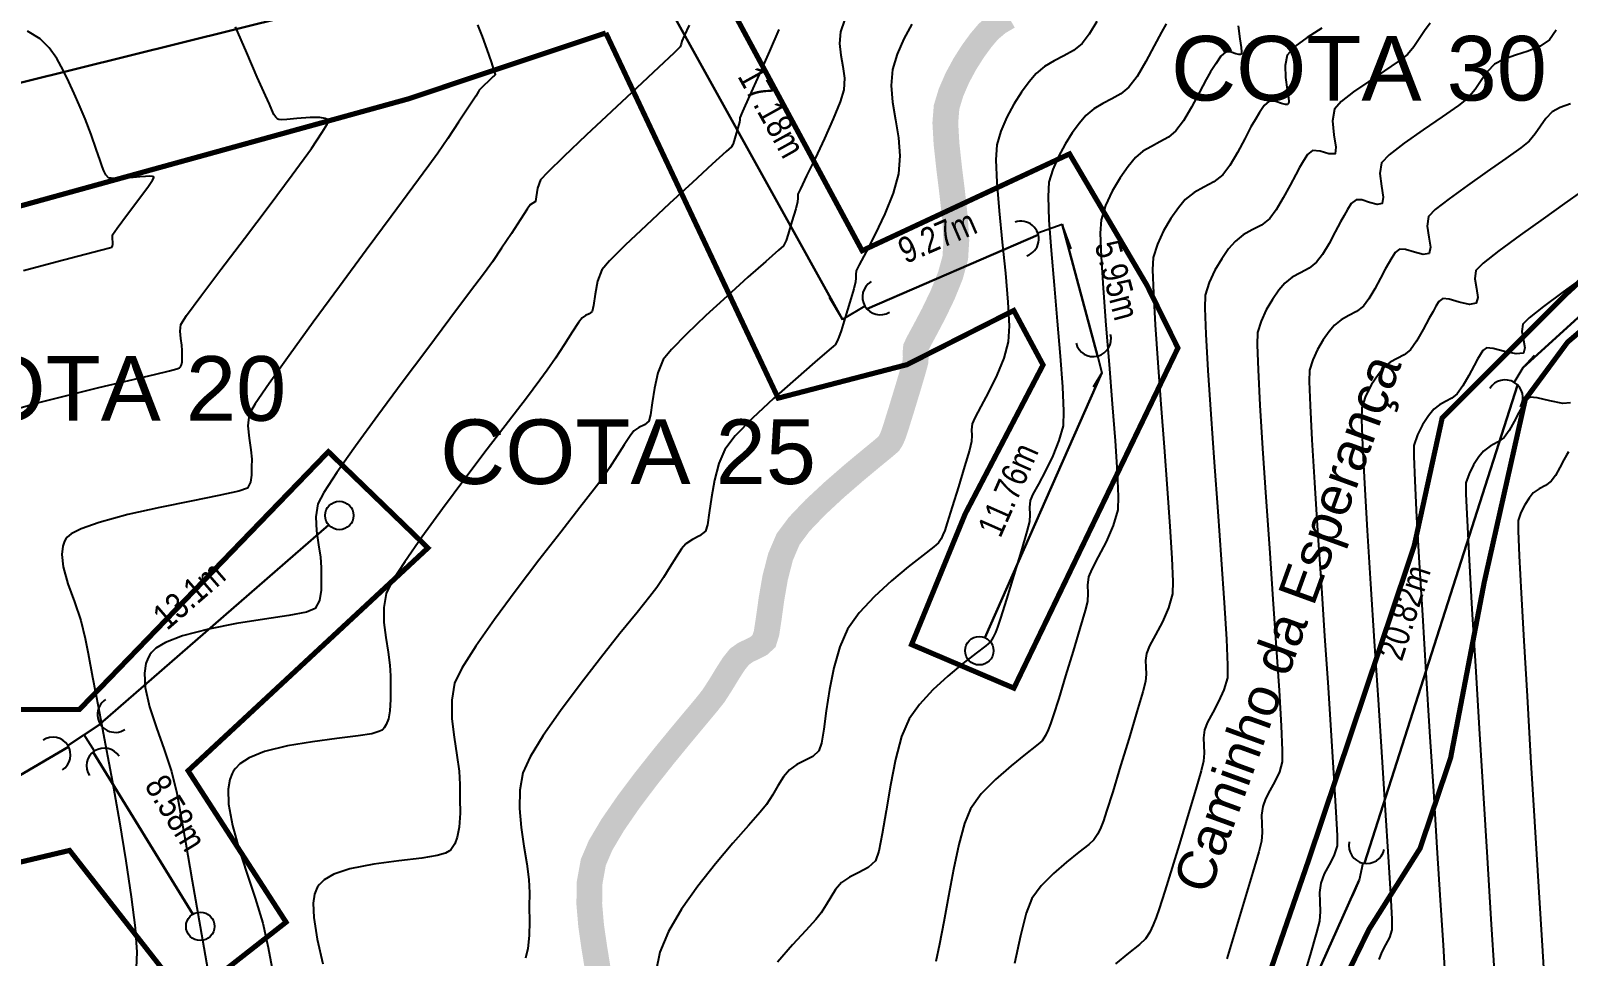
# Model space of a CAD drawing. Extents: x 360931 to 362237, y 7351473 to 7352200.
# Drawn here: x 361358.7 to 361418.2, y 7351715 to 7351750.8 of the extents above; entities that cross this region are included whole.
import ezdxf
from ezdxf.enums import TextEntityAlignment as Align

# ---------------------------------------------------------------- set-up
doc = ezdxf.new("R2010")
doc.units = 0
for name, color, linetype in [('A_Curvas Intermediarias', 37, 'Continuous'), ('A_Curvas Mestras', 32, 'Continuous'), ('LISTAGEM_TEXTO', 7, 'Continuous'), ('PONTOS-Pontos - Água_U', 1, 'Continuous'), ('PS_IND_COMPRIMENTO', 7, 'Continuous'), ('ZZ-Carimbo Texto', 7, 'Continuous')]:
    doc.layers.add(name, color=color, linetype=linetype)
doc.layers.add('TUBO_PE_80_NTS194_PN_12_5', color=5, linetype='Continuous', lineweight=30)
doc.styles.add('CARIMBO', font='arial.ttf', dxfattribs={"height": 2})
doc.styles.add('ROMANS', font='arial.ttf', dxfattribs={"height": 2})
doc.styles.get("Standard").update_dxf_attribs({"font": 'arial.ttf'})
picture_1 = doc.add_image_def('image1.tif', size_in_pixel=(23490, 20550))

# ---------------------------------------------------------------- blocks, each defined once
blk = doc.blocks.new('*U1079', base_point=(361544.508, 7351672.666))
for p, q in [((361544.382, 7351672.606), (361544.634, 7351672.77)), ((361544.59, 7351672.562), (361544.508, 7351672.688))]:
    blk.add_line(p, q)
for centre, start, end in [((361544.75, 7351672.845), 122.9683, 302.9683), ((361544.266, 7351672.532), 302.9683, 122.9683), ((361544.665, 7351672.447), 32.9683, 212.9683)]:
    blk.add_arc(centre, 0.138, start, end)
blk = doc.blocks.new('*U1119')
for p, q in [((-0.135, 0), (0, 0)), ((0, 0), (0.128, -0.025))]:
    blk.add_line(p, q)
blk.add_arc((-0.272, 0), 0.138, 270.0906, 90.0906)
blk = doc.blocks.new('*U1120')
for p, q in [((-0.135, 0), (0, 0)), ((0, 0), (0.128, -0.025))]:
    blk.add_line(p, q)
blk.add_arc((-0.272, 0), 0.138, 270.0906, 90.0906)
blk = doc.blocks.new('*U1125')
for p in [(-0.202, 0), (0, -0.202)]:
    blk.add_line(p, (0, 0))
blk.add_arc((-0.34, 0), 0.138, 269.9094, 89.9094)
blk = doc.blocks.new('*U1126')
for p in [(-0.202, 0), (0, -0.202)]:
    blk.add_line(p, (0, 0))
blk.add_arc((-0.34, 0), 0.138, 269.9094, 89.9094)
blk = doc.blocks.new('*U1127')
for p, q in [((-0.135, 0), (0, 0)), ((0, 0), (0.092, -0.092))]:
    blk.add_line(p, q)
blk.add_arc((-0.272, 0), 0.138, 270.0906, 90.0906)
blk = doc.blocks.new('*U1334', base_point=(361222.514, 7351707.186))
blk.add_circle((361222.514, 7351707.186), 0.11)
blk = doc.blocks.new('*U1335', base_point=(361222.514, 7351707.186))
blk.add_circle((361222.514, 7351707.186), 0.11)
blk = doc.blocks.new('*U1336', base_point=(361222.514, 7351707.186))
blk.add_circle((361222.514, 7351707.186), 0.11)

msp = doc.modelspace()

# ---------------------------------------------------------------- linework, layer by layer
at = {"color": 0, "const_width": 0.2}
for points in [[(361337.493, 7351694.925), (361339.575, 7351693.134), (361342.503, 7351692.476), (361348.128, 7351692.476), (361349.879, 7351692.418), (361358.444, 7351686.664), (361364.984, 7351688.946), (361373.018, 7351690.363), (361381.528, 7351689.509), (361389.678, 7351693.849), (361395.256, 7351689.739), (361400.598, 7351698.071), (361405.079, 7351709.727), (361408.182, 7351718.698), (361412.26, 7351730.83), (361413.346, 7351735.788), (361418.112, 7351740.552), (361428.998, 7351750.566), (361414.387, 7351766.678), (361404.405, 7351761.415), (361391.231, 7351754.702), (361385.515, 7351752.215)], [(361380.963, 7351750.689), (361387.635, 7351736.556), (361392.626, 7351737.853), (361396.758, 7351739.949), (361397.892, 7351737.841), (361394.878, 7351732.078), (361392.801, 7351727.02), (361396.763, 7351725.334), (361403.114, 7351738.498), (361401.917, 7351740.921), (361398.918, 7351746.008), (361390.887, 7351742.262), (361385.515, 7351752.215)], [(361380.963, 7351750.689), (361380.963, 7351750.689), (361373.297, 7351748.132), (361356.875, 7351743.601), (361340.353, 7351740.773), (361322.805, 7351737.297), (361316.334, 7351735.595), (361312.792, 7351735.39), (361302.809, 7351735.561), (361294.533, 7351735.152), (361288.021, 7351733.957), (361282.571, 7351732.391), (361281.957, 7351732.215)], [(361424.687, 7351744.242), (361418.203, 7351738.724), (361416.565, 7351736.508), (361414.973, 7351729.423), (361413.671, 7351722.625), (361412.489, 7351719.129), (361410.513, 7351715.999), (361408.513, 7351711.901), (361405.137, 7351703.389), (361401.22, 7351693.748), (361407.061, 7351689.237), (361410.918, 7351692.801), (361416.791, 7351698.962), (361422.182, 7351704.425)], [(361334.12, 7351697.281), (361337.617, 7351710.213), (361342.172, 7351714.738), (361353.578, 7351722.208), (361357.637, 7351724.508), (361360.581, 7351724.508), (361370.22, 7351734.483), (361374.074, 7351730.759), (361364.79, 7351722.136), (361368.582, 7351716.276), (361364.734, 7351713.263), (361360.2, 7351719.053), (361356.349, 7351718.141), (361351.41, 7351714.439), (361359.738, 7351706.708), (361356.435, 7351703.839), (361348.452, 7351711.185), (361343.476, 7351708.883), (361337.493, 7351694.925)]]:
    msp.add_lwpolyline(points, dxfattribs=at)
at = {"layer": 'A_Curvas Intermediarias', "flags": 128}
for points, elevation in [([(361375.988, 7351751.009), (361376.175, 7351750.553), (361376.361, 7351750.042), (361376.523, 7351749.565), (361376.62, 7351749.268), (361376.665, 7351749.125), (361376.679, 7351749.078), (361376.681, 7351749.071), (361376.678, 7351749.067), (361376.665, 7351749.053), (361376.634, 7351749.026), (361376.605, 7351749.001), (361376.459, 7351748.863), (361376.196, 7351748.614), (361376.054, 7351748.478), (361376.039, 7351748.417), (361375.929, 7351748.248), (361375.647, 7351747.817), (361375.26, 7351747.232), (361374.839, 7351746.601), (361374.452, 7351746.033), (361374.111, 7351745.562), (361373.486, 7351744.715), (361372.651, 7351743.589), (361371.681, 7351742.279), (361370.649, 7351740.881), (361369.629, 7351739.492), (361368.696, 7351738.207), (361367.923, 7351737.122), (361367.386, 7351736.333), (361367.157, 7351735.937), (361367.104, 7351735.485), (361367.148, 7351735.007), (361367.22, 7351734.559), (361367.25, 7351734.197), (361367.249, 7351733.889), (361367.247, 7351733.581), (361367.207, 7351733.301), (361367.091, 7351733.075), (361366.747, 7351732.954), (361365.973, 7351732.784), (361364.908, 7351732.572), (361363.69, 7351732.324), (361362.457, 7351732.047), (361361.347, 7351731.748), (361360.642, 7351731.497), (361360.265, 7351731.304), (361360.103, 7351731.173), (361360.052, 7351731.108), (361360.003, 7351731.018), (361359.936, 7351730.825), (361359.901, 7351730.504), (361359.955, 7351730.025), (361360.138, 7351729.367), (361360.386, 7351728.667), (361360.632, 7351727.953), (361360.809, 7351727.25), (361360.916, 7351726.677), (361361.093, 7351725.758), (361361.321, 7351724.571), (361361.583, 7351723.19), (361361.858, 7351721.693), (361362.13, 7351720.154), (361362.379, 7351718.651), (361362.588, 7351717.26), (361362.737, 7351716.056), (361362.808, 7351715.115), (361362.783, 7351714.515)], 21), ([(361384.184, 7351750.986), (361383.996, 7351750.579), (361383.902, 7351750.371), (361383.876, 7351750.255), (361383.844, 7351750.145), (361383.609, 7351749.92), (361383.007, 7351749.356), (361382.157, 7351748.563), (361381.182, 7351747.65), (361380.201, 7351746.728), (361379.335, 7351745.906), (361378.705, 7351745.294), (361378.432, 7351745.002), (361378.323, 7351744.682), (361378.268, 7351744.346), (361378.235, 7351744.164), (361378.137, 7351744.099), (361378.032, 7351744.036), (361377.916, 7351743.865), (361377.654, 7351743.465), (361377.305, 7351742.93), (361376.926, 7351742.354), (361376.574, 7351741.833), (361376.261, 7351741.404), (361375.687, 7351740.639), (361374.921, 7351739.62), (361374.028, 7351738.431), (361373.077, 7351737.158), (361372.136, 7351735.885), (361371.27, 7351734.694), (361370.549, 7351733.672), (361370.038, 7351732.902), (361369.807, 7351732.467), (361369.733, 7351731.96), (361369.759, 7351731.419), (361369.835, 7351730.885), (361369.912, 7351730.399), (361369.938, 7351730), (361369.937, 7351729.563), (361369.935, 7351729.127), (361369.878, 7351728.73), (361369.713, 7351728.409), (361369.378, 7351728.279), (361368.684, 7351728.148), (361367.743, 7351728.003), (361366.669, 7351727.832), (361365.575, 7351727.621), (361364.574, 7351727.357), (361363.916, 7351727.099), (361363.543, 7351726.874), (361363.366, 7351726.707), (361363.302, 7351726.618), (361363.243, 7351726.512), (361363.157, 7351726.285), (361363.096, 7351725.913), (361363.126, 7351725.363), (361363.297, 7351724.607), (361363.563, 7351723.797), (361363.866, 7351722.956), (361364.149, 7351722.107), (361364.351, 7351721.275), (361364.479, 7351720.55), (361364.685, 7351719.388), (361364.951, 7351717.879), (361365.259, 7351716.114), (361365.59, 7351714.184)], 22), ([(361390.198, 7351751.183), (361390.046, 7351750.727), (361390.008, 7351750.28), (361390.058, 7351749.835), (361390.141, 7351749.389), (361390.199, 7351748.939), (361390.176, 7351748.485), (361390.036, 7351748.026), (361389.768, 7351747.366), (361389.426, 7351746.604), (361389.065, 7351745.834), (361388.738, 7351745.154), (361388.498, 7351744.66), (361388.401, 7351744.447), (361388.393, 7351744.299), (361388.39, 7351744.149), (361388.316, 7351743.884), (361388.167, 7351743.389), (361388.017, 7351742.901), (361387.94, 7351742.659), (361387.893, 7351742.554), (361387.837, 7351742.455), (361387.645, 7351742.282), (361387.156, 7351741.849), (361386.462, 7351741.232), (361385.657, 7351740.507), (361384.834, 7351739.75), (361384.087, 7351739.037), (361383.507, 7351738.444), (361383.189, 7351738.049), (361382.983, 7351737.54), (361382.848, 7351736.948), (361382.761, 7351736.371), (361382.695, 7351735.909), (361382.626, 7351735.659), (361382.456, 7351735.52), (361382.245, 7351735.421), (361382.049, 7351735.293), (361381.899, 7351735.098), (361381.672, 7351734.754), (361381.397, 7351734.321), (361381.102, 7351733.86), (361380.818, 7351733.433), (361380.515, 7351733.032), (361379.958, 7351732.318), (361379.219, 7351731.374), (361378.372, 7351730.284), (361377.492, 7351729.129), (361376.651, 7351727.993), (361375.924, 7351726.959), (361375.384, 7351726.11), (361375.106, 7351725.528), (361374.995, 7351724.862), (361375.004, 7351724.151), (361375.086, 7351723.432), (361375.196, 7351722.744), (361375.288, 7351722.123), (361375.315, 7351721.607), (361375.311, 7351721.052), (361375.317, 7351720.492), (361375.288, 7351719.955), (361375.213, 7351719.564), (361375.11, 7351719.304), (361375.014, 7351719.149), (361374.958, 7351719.078), (361374.907, 7351719.031), (361374.758, 7351718.949), (361374.432, 7351718.851), (361373.845, 7351718.751), (361372.949, 7351718.646), (361371.981, 7351718.524), (361371.057, 7351718.343), (361370.427, 7351718.128), (361370.057, 7351717.912), (361369.873, 7351717.736), (361369.802, 7351717.638), (361369.757, 7351717.554), (361369.689, 7351717.361), (361369.637, 7351717.014), (361369.653, 7351716.451), (361369.784, 7351715.613), (361370.01, 7351714.658)], 24), ([(361399.976, 7351751.127), (361399.677, 7351750.641), (361399.403, 7351750.285), (361399.071, 7351750.011), (361398.701, 7351749.798), (361398.32, 7351749.606), (361397.952, 7351749.393), (361397.624, 7351749.116), (361397.355, 7351748.798), (361397.061, 7351748.395), (361396.765, 7351747.93), (361396.491, 7351747.423), (361396.262, 7351746.893), (361396.101, 7351746.364), (361396.061, 7351745.783), (361396.1, 7351744.895), (361396.192, 7351743.799), (361396.312, 7351742.597), (361396.434, 7351741.388), (361396.53, 7351740.274), (361396.575, 7351739.355), (361396.543, 7351738.732), (361396.37, 7351738.105), (361396.099, 7351737.439), (361395.786, 7351736.793), (361395.487, 7351736.226), (361395.256, 7351735.796), (361395.149, 7351735.562), (361395.127, 7351735.332), (361395.136, 7351735.105), (361395.124, 7351734.872), (361395.038, 7351734.546), (361394.852, 7351733.912), (361394.615, 7351733.127), (361394.376, 7351732.348), (361394.182, 7351731.73), (361394.084, 7351731.432), (361394.017, 7351731.265), (361393.943, 7351731.109), (361393.848, 7351730.959), (361393.661, 7351730.802), (361393.245, 7351730.482), (361392.674, 7351730.032), (361392.022, 7351729.487), (361391.363, 7351728.881), (361390.773, 7351728.247), (361390.325, 7351727.619), (361390.018, 7351726.927), (361389.79, 7351726.122), (361389.623, 7351725.276), (361389.5, 7351724.46), (361389.402, 7351723.745), (361389.312, 7351723.202), (361389.213, 7351722.902), (361388.973, 7351722.682), (361388.672, 7351722.527), (361388.356, 7351722.378), (361388.073, 7351722.178), (361387.839, 7351721.895), (361387.625, 7351721.559), (361387.413, 7351721.196), (361387.183, 7351720.833), (361386.936, 7351720.533), (361386.482, 7351720.018), (361385.886, 7351719.336), (361385.213, 7351718.536), (361384.529, 7351717.666), (361383.897, 7351716.774), (361383.384, 7351715.909), (361383.054, 7351715.119), (361382.905, 7351714.35)], 27), ([(361402.656, 7351751.039), (361402.473, 7351750.715), (361402.198, 7351750.19), (361401.871, 7351749.581), (361401.531, 7351749.009), (361401.219, 7351748.591), (361400.907, 7351748.333), (361400.56, 7351748.134), (361400.202, 7351747.953), (361399.857, 7351747.753), (361399.55, 7351747.493), (361399.297, 7351747.194), (361399.02, 7351746.817), (361398.743, 7351746.38), (361398.486, 7351745.903), (361398.271, 7351745.407), (361398.12, 7351744.909), (361398.086, 7351744.362), (361398.121, 7351743.446), (361398.205, 7351742.266), (361398.319, 7351740.925), (361398.443, 7351739.529), (361398.56, 7351738.182), (361398.648, 7351736.989), (361398.69, 7351736.054), (361398.665, 7351735.481), (361398.509, 7351734.916), (361398.265, 7351734.321), (361397.983, 7351733.744), (361397.712, 7351733.233), (361397.501, 7351732.836), (361397.398, 7351732.6), (361397.373, 7351732.327), (361397.383, 7351732.057), (361397.369, 7351731.78), (361397.266, 7351731.392), (361397.045, 7351730.638), (361396.764, 7351729.705), (361396.479, 7351728.778), (361396.249, 7351728.044), (361396.132, 7351727.689), (361396.052, 7351727.491), (361395.964, 7351727.305), (361395.851, 7351727.126), (361395.674, 7351726.973), (361395.298, 7351726.682), (361394.789, 7351726.281), (361394.21, 7351725.799), (361393.626, 7351725.263), (361393.102, 7351724.702), (361392.703, 7351724.143), (361392.416, 7351723.458), (361392.177, 7351722.568), (361391.979, 7351721.576), (361391.812, 7351720.585), (361391.667, 7351719.699), (361391.536, 7351719.019), (361391.408, 7351718.649), (361391.124, 7351718.388), (361390.763, 7351718.198), (361390.394, 7351718.023), (361390.082, 7351717.806), (361389.853, 7351717.536), (361389.669, 7351717.245), (361389.497, 7351716.942), (361389.305, 7351716.633), (361389.093, 7351716.382), (361388.704, 7351715.959), (361388.194, 7351715.397), (361387.616, 7351714.728)], 28), ([(361405.445, 7351750.965), (361405.511, 7351750.459), (361405.561, 7351750.127), (361405.577, 7351749.954), (361405.57, 7351749.886), (361405.56, 7351749.87), (361405.537, 7351749.856), (361405.475, 7351749.85), (361405.356, 7351749.88), (361405.174, 7351749.944), (361404.968, 7351749.956), (361404.782, 7351749.789), (361404.579, 7351749.496), (361404.378, 7351749.185), (361404.208, 7351748.882), (361403.951, 7351748.391), (361403.645, 7351747.822), (361403.327, 7351747.287), (361403.035, 7351746.896), (361402.744, 7351746.655), (361402.419, 7351746.469), (361402.085, 7351746.3), (361401.762, 7351746.113), (361401.475, 7351745.87), (361401.188, 7351745.525), (361400.875, 7351745.08), (361400.573, 7351744.566), (361400.315, 7351744.013), (361400.138, 7351743.455), (361400.11, 7351742.943), (361400.142, 7351742.027), (361400.219, 7351740.807), (361400.326, 7351739.384), (361400.449, 7351737.859), (361400.574, 7351736.332), (361400.684, 7351734.905), (361400.766, 7351733.679), (361400.806, 7351732.753), (361400.787, 7351732.23), (361400.609, 7351731.622), (361400.333, 7351730.995), (361400.031, 7351730.413), (361399.778, 7351729.939), (361399.648, 7351729.638), (361399.618, 7351729.321), (361399.63, 7351729.009), (361399.613, 7351728.688), (361399.522, 7351728.333), (361399.322, 7351727.645), (361399.056, 7351726.758), (361398.767, 7351725.809), (361398.497, 7351724.934), (361398.287, 7351724.267), (361398.18, 7351723.947), (361398.087, 7351723.716), (361397.985, 7351723.501), (361397.854, 7351723.294), (361397.641, 7351723.107), (361397.212, 7351722.773), (361396.654, 7351722.326), (361396.055, 7351721.803), (361395.502, 7351721.238), (361395.082, 7351720.667), (361394.846, 7351720.093), (361394.626, 7351719.279), (361394.42, 7351718.314), (361394.228, 7351717.289), (361394.051, 7351716.295), (361393.888, 7351715.421), (361393.739, 7351714.758)], 29), ([(361412.878, 7351751.062), (361412.66, 7351750.769), (361412.46, 7351750.459), (361412.251, 7351750.15), (361412.001, 7351749.861), (361411.646, 7351749.579), (361411.114, 7351749.218), (361410.502, 7351748.815), (361409.91, 7351748.409), (361409.434, 7351748.039), (361409.174, 7351747.743), (361409.098, 7351747.284), (361409.155, 7351746.744), (361409.229, 7351746.271), (361409.203, 7351746.013), (361408.962, 7351746.007), (361408.628, 7351746.12), (361408.33, 7351746.14), (361408.13, 7351745.979), (361407.975, 7351745.736), (361407.823, 7351745.476), (361407.676, 7351745.216), (361407.455, 7351744.793), (361407.192, 7351744.304), (361406.919, 7351743.843), (361406.667, 7351743.507), (361406.349, 7351743.256), (361405.994, 7351743.067), (361405.64, 7351742.877), (361405.325, 7351742.624), (361405.078, 7351742.328), (361404.809, 7351741.944), (361404.549, 7351741.502), (361404.327, 7351741.026), (361404.175, 7351740.546), (361404.157, 7351740.04), (361404.195, 7351739.027), (361404.275, 7351737.62), (361404.387, 7351735.932), (361404.518, 7351734.077), (361404.655, 7351732.166), (361404.788, 7351730.312), (361404.905, 7351728.629), (361404.992, 7351727.229), (361405.038, 7351726.224), (361405.032, 7351725.728), (361404.897, 7351725.271), (361404.689, 7351724.815), (361404.46, 7351724.386), (361404.262, 7351724.01), (361404.146, 7351723.714), (361404.109, 7351723.41), (361404.115, 7351723.112), (361404.126, 7351722.812), (361404.103, 7351722.503), (361404.009, 7351722.135), (361403.805, 7351721.424), (361403.526, 7351720.487), (361403.209, 7351719.439), (361402.889, 7351718.396), (361402.603, 7351717.475), (361402.387, 7351716.791), (361402.277, 7351716.461), (361402.158, 7351716.168), (361402.028, 7351715.894), (361401.861, 7351715.63), (361401.622, 7351715.41), (361401.202, 7351715.08), (361400.699, 7351714.668)], 31), ([(361358.42, 7351741.496), (361359.715, 7351741.84), (361360.806, 7351742.128), (361361.444, 7351742.296), (361361.739, 7351742.375), (361361.834, 7351742.402), (361361.847, 7351742.406), (361361.853, 7351742.416), (361361.861, 7351742.449), (361361.869, 7351742.517), (361361.873, 7351742.591), (361361.857, 7351742.718), (361361.858, 7351742.876), (361362.038, 7351743.13), (361362.446, 7351743.67), (361362.926, 7351744.306), (361363.254, 7351744.756), (361363.416, 7351744.995), (361363.465, 7351745.085), (361363.467, 7351745.104), (361363.456, 7351745.119), (361363.413, 7351745.138), (361363.313, 7351745.145), (361363.14, 7351745.133), (361362.921, 7351745.117), (361362.668, 7351745.101), (361362.292, 7351745.072), (361361.928, 7351745.056), (361361.71, 7351745.083), (361361.604, 7351745.194), (361361.532, 7351745.351), (361361.465, 7351745.519), (361361.38, 7351745.751), (361361.228, 7351746.195), (361361.029, 7351746.763), (361360.802, 7351747.364), (361360.566, 7351747.91), (361360.372, 7351748.339), (361360.172, 7351748.794), (361359.953, 7351749.254), (361359.704, 7351749.701), (361359.411, 7351750.111), (361359.063, 7351750.465), (361358.573, 7351750.763)], 19), ([(361387.666, 7351750.817), (361387.296, 7351749.978), (361386.894, 7351749.076), (361386.527, 7351748.253), (361386.257, 7351747.65), (361386.151, 7351747.409), (361386.148, 7351747.325), (361386.145, 7351747.241), (361386.079, 7351747.014), (361385.959, 7351746.62), (361385.892, 7351746.402), (361385.864, 7351746.343), (361385.834, 7351746.287), (361385.627, 7351746.098), (361385.084, 7351745.606), (361384.314, 7351744.903), (361383.424, 7351744.084), (361382.521, 7351743.243), (361381.713, 7351742.474), (361381.107, 7351741.87), (361380.811, 7351741.525), (361380.645, 7351741.084), (361380.548, 7351740.582), (361380.487, 7351740.147), (361380.43, 7351739.912), (361380.316, 7351739.818), (361380.173, 7351739.751), (361380.041, 7351739.664), (361379.904, 7351739.478), (361379.66, 7351739.106), (361379.349, 7351738.623), (361379.014, 7351738.107), (361378.696, 7351737.633), (361378.409, 7351737.246), (361377.887, 7351736.56), (361377.188, 7351735.648), (361376.374, 7351734.582), (361375.505, 7351733.434), (361374.641, 7351732.276), (361373.844, 7351731.182), (361373.174, 7351730.222), (361372.691, 7351729.47), (361372.456, 7351728.998), (361372.366, 7351728.455), (361372.373, 7351727.876), (361372.44, 7351727.291), (361372.53, 7351726.73), (361372.604, 7351726.224), (361372.627, 7351725.804), (361372.623, 7351725.352), (361372.628, 7351724.895), (361372.605, 7351724.458), (361372.543, 7351724.14), (361372.46, 7351723.927), (361372.382, 7351723.801), (361372.336, 7351723.744), (361372.297, 7351723.71), (361372.177, 7351723.649), (361371.899, 7351723.571), (361371.375, 7351723.483), (361370.543, 7351723.38), (361369.599, 7351723.261), (361368.636, 7351723.102), (361367.745, 7351722.877), (361367.147, 7351722.633), (361366.797, 7351722.403), (361366.621, 7351722.225), (361366.552, 7351722.128), (361366.495, 7351722.025), (361366.409, 7351721.8), (361366.342, 7351721.419), (361366.355, 7351720.841), (361366.502, 7351720.023), (361366.754, 7351719.127), (361367.064, 7351718.179), (361367.387, 7351717.206), (361367.679, 7351716.238), (361367.893, 7351715.301), (361368.025, 7351714.534)], 23), ([(361417.762, 7351750.795), (361417.502, 7351750.426), (361417.138, 7351750.177), (361416.674, 7351749.987), (361416.18, 7351749.826), (361415.724, 7351749.667), (361415.377, 7351749.48), (361415.087, 7351749.186), (361414.855, 7351748.85), (361414.629, 7351748.504), (361414.357, 7351748.179), (361413.979, 7351747.882), (361413.35, 7351747.445), (361412.604, 7351746.936), (361411.874, 7351746.423), (361411.294, 7351745.976), (361410.998, 7351745.662), (361410.934, 7351745.248), (361410.995, 7351744.763), (361411.065, 7351744.333), (361411.025, 7351744.084), (361410.823, 7351744.054), (361410.534, 7351744.133), (361410.237, 7351744.224), (361410.012, 7351744.232), (361409.828, 7351744.084), (361409.686, 7351743.861), (361409.546, 7351743.622), (361409.411, 7351743.383), (361409.208, 7351742.994), (361408.966, 7351742.545), (361408.715, 7351742.121), (361408.484, 7351741.813), (361408.191, 7351741.582), (361407.864, 7351741.408), (361407.539, 7351741.233), (361407.25, 7351741.001), (361407.023, 7351740.729), (361406.776, 7351740.377), (361406.537, 7351739.97), (361406.333, 7351739.533), (361406.193, 7351739.091), (361406.179, 7351738.624), (361406.215, 7351737.653), (361406.29, 7351736.279), (361406.394, 7351734.604), (361406.519, 7351732.728), (361406.655, 7351730.752), (361406.791, 7351728.779), (361406.92, 7351726.908), (361407.029, 7351725.241), (361407.112, 7351723.88), (361407.156, 7351722.925), (361407.154, 7351722.477), (361407.041, 7351722.096), (361406.867, 7351721.725), (361406.675, 7351721.372), (361406.504, 7351721.046), (361406.396, 7351720.752), (361406.355, 7351720.416), (361406.361, 7351720.085), (361406.373, 7351719.753), (361406.347, 7351719.411), (361406.244, 7351719.003), (361406.018, 7351718.216), (361405.709, 7351717.178), (361405.358, 7351716.017), (361405.003, 7351714.862)], 32), ([(361418.313, 7351747.942), (361417.913, 7351747.802), (361417.609, 7351747.638), (361417.354, 7351747.38), (361417.15, 7351747.086), (361416.952, 7351746.782), (361416.713, 7351746.496), (361416.393, 7351746.244), (361415.817, 7351745.833), (361415.091, 7351745.326), (361414.322, 7351744.786), (361413.616, 7351744.274), (361413.081, 7351743.852), (361412.822, 7351743.581), (361412.771, 7351743.213), (361412.835, 7351742.783), (361412.9, 7351742.396), (361412.847, 7351742.156), (361412.609, 7351742.119), (361412.269, 7351742.204), (361411.929, 7351742.307), (361411.693, 7351742.324), (361411.525, 7351742.189), (361411.396, 7351741.986), (361411.268, 7351741.768), (361411.145, 7351741.55), (361410.96, 7351741.196), (361410.739, 7351740.785), (361410.51, 7351740.4), (361410.3, 7351740.118), (361410.033, 7351739.908), (361409.735, 7351739.749), (361409.439, 7351739.59), (361409.175, 7351739.378), (361408.968, 7351739.13), (361408.743, 7351738.809), (361408.525, 7351738.438), (361408.339, 7351738.04), (361408.211, 7351737.637), (361408.201, 7351737.206), (361408.235, 7351736.277), (361408.305, 7351734.943), (361408.404, 7351733.293), (361408.523, 7351731.418), (361408.655, 7351729.409), (361408.792, 7351727.358), (361408.926, 7351725.354), (361409.049, 7351723.488), (361409.153, 7351721.852), (361409.231, 7351720.536), (361409.275, 7351719.63), (361409.276, 7351719.226), (361409.153, 7351718.848), (361408.968, 7351718.496), (361408.779, 7351718.151), (361408.645, 7351717.791), (361408.6, 7351717.421), (361408.607, 7351717.059), (361408.62, 7351716.694), (361408.592, 7351716.319), (361408.478, 7351715.871), (361408.23, 7351715.008), (361407.892, 7351713.868)], 33), ([(361418.735, 7351744.553), (361418.086, 7351744.086), (361417.252, 7351743.495), (361416.363, 7351742.86), (361415.546, 7351742.262), (361414.93, 7351741.782), (361414.646, 7351741.5), (361414.606, 7351741.176), (361414.673, 7351740.801), (361414.733, 7351740.457), (361414.668, 7351740.227), (361414.398, 7351740.185), (361414.006, 7351740.276), (361413.621, 7351740.39), (361413.374, 7351740.416), (361413.223, 7351740.294), (361413.106, 7351740.11), (361412.991, 7351739.914), (361412.842, 7351739.645), (361412.615, 7351739.213), (361412.357, 7351738.759), (361412.116, 7351738.424), (361411.875, 7351738.234), (361411.606, 7351738.09), (361411.338, 7351737.947), (361411.1, 7351737.755), (361410.863, 7351737.464), (361410.609, 7351737.078), (361410.383, 7351736.637), (361410.23, 7351736.183), (361410.224, 7351735.732), (361410.264, 7351734.723), (361410.341, 7351733.258), (361410.448, 7351731.44), (361410.577, 7351729.369), (361410.719, 7351727.149), (361410.865, 7351724.881), (361411.009, 7351722.666), (361411.142, 7351720.608), (361411.255, 7351718.808), (361411.341, 7351717.368), (361411.392, 7351716.39), (361411.399, 7351715.975), (361411.301, 7351715.677), (361411.154, 7351715.402), (361411.004, 7351715.128), (361410.894, 7351714.829)], 34), ([(361418.311, 7351736.371), (361418.015, 7351736.352), (361417.514, 7351736.451), (361417.019, 7351736.567), (361416.737, 7351736.6), (361416.618, 7351736.504), (361416.526, 7351736.36), (361416.436, 7351736.205), (361416.319, 7351735.994), (361416.14, 7351735.655), (361415.938, 7351735.298), (361415.748, 7351735.034), (361415.49, 7351734.846), (361415.206, 7351734.7), (361414.95, 7351734.509), (361414.764, 7351734.28), (361414.564, 7351733.977), (361414.387, 7351733.631), (361414.266, 7351733.274), (361414.267, 7351732.843), (361414.311, 7351731.819), (361414.391, 7351730.3), (361414.499, 7351728.387), (361414.63, 7351726.179), (361414.775, 7351723.776), (361414.929, 7351721.277), (361415.084, 7351718.782), (361415.232, 7351716.39), (361415.368, 7351714.202)], 36), ([(361418.236, 7351734.484), (361418.158, 7351734.351), (361418.057, 7351734.169), (361417.903, 7351733.876), (361417.728, 7351733.567), (361417.564, 7351733.34), (361417.341, 7351733.177), (361417.096, 7351733.051), (361416.875, 7351732.886), (361416.714, 7351732.689), (361416.542, 7351732.427), (361416.389, 7351732.128), (361416.285, 7351731.819), (361416.288, 7351731.424), (361416.33, 7351730.458), (361416.405, 7351729.011), (361416.507, 7351727.17), (361416.631, 7351725.024), (361416.771, 7351722.661), (361416.92, 7351720.171), (361417.074, 7351717.64), (361417.225, 7351715.157), (361417.369, 7351712.811)], 37)]:
    msp.add_lwpolyline(points, dxfattribs=dict(at, elevation=elevation))
at = {"layer": 'A_Curvas Mestras', "flags": 128}
for points, elevation in [([(361357.888, 7351736.068), (361358.908, 7351736.36), (361360.093, 7351736.664), (361361.328, 7351736.963), (361362.497, 7351737.239), (361363.488, 7351737.473), (361364.073, 7351737.617), (361364.353, 7351737.694), (361364.45, 7351737.729), (361364.469, 7351737.741), (361364.493, 7351737.772), (361364.527, 7351737.843), (361364.555, 7351737.967), (361364.562, 7351738.154), (361364.562, 7351738.394), (361364.544, 7351738.605), (361364.502, 7351738.865), (361364.477, 7351739.144), (361364.507, 7351739.407), (361364.733, 7351739.753), (361365.283, 7351740.5), (361366.062, 7351741.532), (361366.975, 7351742.735), (361367.926, 7351743.994), (361368.82, 7351745.195), (361369.563, 7351746.223), (361369.984, 7351746.844), (361370.167, 7351747.154), (361370.214, 7351747.272), (361370.212, 7351747.302), (361370.188, 7351747.335), (361370.101, 7351747.383), (361369.894, 7351747.419), (361369.519, 7351747.417), (361368.993, 7351747.372), (361368.612, 7351747.337), (361368.397, 7351747.329), (361368.304, 7351747.339), (361368.275, 7351747.349), (361368.241, 7351747.372), (361368.181, 7351747.43), (361368.108, 7351747.539), (361368.03, 7351747.709), (361367.934, 7351747.932), (361367.783, 7351748.264), (361367.468, 7351748.976), (361367.059, 7351749.914), (361366.625, 7351750.923)], 20), ([(361392.81, 7351751.031), (361392.502, 7351750.461), (361392.245, 7351749.867), (361392.065, 7351749.272), (361392.006, 7351748.661), (361392.062, 7351748.009), (361392.174, 7351747.328), (361392.289, 7351746.631), (361392.349, 7351745.929), (361392.298, 7351745.234), (361392.093, 7351744.489), (361391.768, 7351743.683), (361391.394, 7351742.899), (361391.037, 7351742.217), (361390.767, 7351741.718), (361390.65, 7351741.485), (361390.637, 7351741.342), (361390.642, 7351741.202), (361390.635, 7351741.056), (361390.562, 7351740.787), (361390.409, 7351740.27), (361390.227, 7351739.673), (361390.069, 7351739.166), (361389.988, 7351738.917), (361389.924, 7351738.764), (361389.841, 7351738.623), (361389.612, 7351738.42), (361389.061, 7351737.948), (361388.304, 7351737.292), (361387.46, 7351736.541), (361386.644, 7351735.779), (361385.975, 7351735.094), (361385.568, 7351734.572), (361385.333, 7351734.022), (361385.167, 7351733.379), (361385.052, 7351732.721), (361384.969, 7351732.122), (361384.898, 7351731.659), (361384.822, 7351731.407), (361384.596, 7351731.222), (361384.317, 7351731.091), (361384.057, 7351730.921), (361383.894, 7351730.718), (361383.684, 7351730.402), (361383.445, 7351730.019), (361383.191, 7351729.614), (361382.939, 7351729.233), (361382.668, 7351728.881), (361382.171, 7351728.262), (361381.511, 7351727.443), (361380.754, 7351726.49), (361379.963, 7351725.471), (361379.204, 7351724.452), (361378.54, 7351723.499), (361378.035, 7351722.679), (361377.755, 7351722.058), (361377.633, 7351721.386), (361377.62, 7351720.67), (361377.683, 7351719.938), (361377.787, 7351719.217), (361377.898, 7351718.538), (361377.982, 7351717.926), (361378.004, 7351717.41), (361377.997, 7351716.864), (361378.005, 7351716.308), (361377.997, 7351715.764), (361377.943, 7351715.253), (361377.847, 7351714.882)], 25), ([(361408.688, 7351750.873), (361408.121, 7351750.514), (361407.639, 7351750.16), (361407.349, 7351749.824), (361407.264, 7351749.434), (361407.285, 7351748.963), (361407.35, 7351748.498), (361407.396, 7351748.191), (361407.406, 7351748.027), (361407.395, 7351747.96), (361407.382, 7351747.941), (361407.353, 7351747.924), (361407.277, 7351747.917), (361407.129, 7351747.955), (361406.904, 7351748.033), (361406.649, 7351748.048), (361406.453, 7351747.883), (361406.276, 7351747.616), (361406.101, 7351747.331), (361405.942, 7351747.049), (361405.703, 7351746.592), (361405.418, 7351746.063), (361405.123, 7351745.565), (361404.851, 7351745.202), (361404.507, 7351744.931), (361404.123, 7351744.726), (361403.74, 7351744.52), (361403.4, 7351744.247), (361403.133, 7351743.927), (361402.842, 7351743.512), (361402.561, 7351743.034), (361402.321, 7351742.52), (361402.156, 7351742), (361402.134, 7351741.524), (361402.164, 7351740.623), (361402.235, 7351739.392), (361402.336, 7351737.926), (361402.455, 7351736.318), (361402.581, 7351734.662), (361402.702, 7351733.054), (361402.807, 7351731.588), (361402.884, 7351730.357), (361402.922, 7351729.456), (361402.91, 7351728.979), (361402.753, 7351728.447), (361402.511, 7351727.905), (361402.245, 7351727.399), (361402.02, 7351726.975), (361401.897, 7351726.676), (361401.864, 7351726.405), (361401.869, 7351726.139), (361401.879, 7351725.871), (361401.858, 7351725.595), (361401.754, 7351725.193), (361401.527, 7351724.41), (361401.225, 7351723.401), (361400.896, 7351722.322), (361400.588, 7351721.326), (361400.35, 7351720.569), (361400.229, 7351720.204), (361400.123, 7351719.942), (361400.007, 7351719.698), (361399.858, 7351719.462), (361399.659, 7351719.281), (361399.284, 7351718.986), (361398.804, 7351718.604), (361398.293, 7351718.161), (361397.821, 7351717.681), (361397.46, 7351717.19), (361397.244, 7351716.63), (361397.019, 7351715.754), (361396.79, 7351714.675)], 30), ([(361418.908, 7351741.298), (361418.037, 7351740.666), (361417.273, 7351740.098), (361416.717, 7351739.66), (361416.47, 7351739.419), (361416.435, 7351739.134), (361416.494, 7351738.804), (361416.546, 7351738.501), (361416.49, 7351738.299), (361416.207, 7351738.269), (361415.76, 7351738.364), (361415.32, 7351738.479), (361415.056, 7351738.508), (361414.921, 7351738.399), (361414.816, 7351738.235), (361414.713, 7351738.059), (361414.58, 7351737.82), (361414.378, 7351737.434), (361414.148, 7351737.028), (361413.932, 7351736.729), (361413.717, 7351736.56), (361413.477, 7351736.432), (361413.238, 7351736.303), (361413.025, 7351736.132), (361412.813, 7351735.872), (361412.587, 7351735.527), (361412.385, 7351735.134), (361412.248, 7351734.728), (361412.245, 7351734.313), (361412.283, 7351733.358), (361412.356, 7351731.953), (361412.457, 7351730.188), (361412.579, 7351728.155), (361412.716, 7351725.944), (361412.86, 7351723.646), (361413.006, 7351721.35), (361413.145, 7351719.149), (361413.272, 7351717.133), (361413.38, 7351715.391), (361413.462, 7351714.016)], 35)]:
    msp.add_lwpolyline(points, dxfattribs=dict(at, elevation=elevation))
at = {"layer": 'LISTAGEM_TEXTO', "color": 41, "true_color": 0xf4ee51, "const_width": 0.85, "elevation": 26}
for points in [[(361396.437, 7351751.259), (361396.047, 7351751.033), (361395.699, 7351750.739), (361395.413, 7351750.401), (361395.101, 7351749.974), (361394.788, 7351749.481), (361394.497, 7351748.942), (361394.254, 7351748.38), (361394.083, 7351747.818), (361394.034, 7351747.212), (361394.08, 7351746.4), (361394.183, 7351745.46), (361394.305, 7351744.469), (361394.411, 7351743.507), (361394.462, 7351742.652), (361394.421, 7351741.983), (361394.231, 7351741.294), (361393.933, 7351740.557), (361393.59, 7351739.843), (361393.262, 7351739.22), (361393.011, 7351738.757), (361392.899, 7351738.524), (361392.882, 7351738.337), (361392.889, 7351738.153), (361392.879, 7351737.964), (361392.785, 7351737.613), (361392.585, 7351736.939), (361392.348, 7351736.161), (361392.142, 7351735.5), (361392.036, 7351735.174), (361391.981, 7351735.039), (361391.921, 7351734.912), (361391.844, 7351734.791), (361391.636, 7351734.611), (361391.153, 7351734.214), (361390.489, 7351733.662), (361389.741, 7351733.014), (361389.004, 7351732.33), (361388.374, 7351731.671), (361387.946, 7351731.096), (361387.654, 7351730.41), (361387.448, 7351729.61), (361387.305, 7351728.79), (361387.201, 7351728.045), (361387.113, 7351727.468), (361387.017, 7351727.154), (361386.817, 7351726.971), (361386.565, 7351726.841), (361386.302, 7351726.717), (361386.065, 7351726.549), (361385.842, 7351726.271), (361385.596, 7351725.887), (361385.334, 7351725.455), (361385.061, 7351725.033), (361384.822, 7351724.729), (361384.384, 7351724.205), (361383.804, 7351723.511), (361383.136, 7351722.697), (361382.435, 7351721.813), (361381.757, 7351720.91), (361381.155, 7351720.038), (361380.686, 7351719.248), (361380.405, 7351718.588), (361380.263, 7351717.811), (361380.249, 7351716.983), (361380.321, 7351716.136), (361380.441, 7351715.303), (361380.57, 7351714.517)], [(361396.584, 7351751.263), (361396.194, 7351751.036), (361395.846, 7351750.742), (361395.56, 7351750.404), (361395.248, 7351749.978), (361394.934, 7351749.484), (361394.644, 7351748.945), (361394.401, 7351748.384), (361394.23, 7351747.821), (361394.181, 7351747.216), (361394.227, 7351746.403), (361394.329, 7351745.463), (361394.452, 7351744.472), (361394.557, 7351743.51), (361394.608, 7351742.656), (361394.567, 7351741.986), (361394.377, 7351741.297), (361394.08, 7351740.561), (361393.736, 7351739.846), (361393.408, 7351739.223), (361393.158, 7351738.76), (361393.046, 7351738.527), (361393.029, 7351738.34), (361393.036, 7351738.157), (361393.026, 7351737.967), (361392.931, 7351737.616), (361392.731, 7351736.942), (361392.495, 7351736.165), (361392.289, 7351735.503), (361392.183, 7351735.178), (361392.128, 7351735.042), (361392.068, 7351734.916), (361391.991, 7351734.794), (361391.783, 7351734.614), (361391.299, 7351734.218), (361390.636, 7351733.665), (361389.887, 7351733.017), (361389.15, 7351732.333), (361388.52, 7351731.674), (361388.093, 7351731.099), (361387.8, 7351730.413), (361387.594, 7351729.613), (361387.451, 7351728.794), (361387.348, 7351728.048), (361387.26, 7351727.471), (361387.164, 7351727.157), (361386.964, 7351726.974), (361386.712, 7351726.844), (361386.448, 7351726.72), (361386.212, 7351726.553), (361385.989, 7351726.275), (361385.743, 7351725.891), (361385.481, 7351725.459), (361385.208, 7351725.036), (361384.968, 7351724.733), (361384.531, 7351724.208), (361383.951, 7351723.514), (361383.283, 7351722.7), (361382.582, 7351721.816), (361381.903, 7351720.913), (361381.302, 7351720.041), (361380.833, 7351719.251), (361380.551, 7351718.592), (361380.41, 7351717.814), (361380.395, 7351716.986), (361380.468, 7351716.139), (361380.588, 7351715.307), (361380.716, 7351714.52)]]:
    msp.add_lwpolyline(points, dxfattribs=at)
at = {"layer": 'TUBO_PE_80_NTS194_PN_12_5', "linetype": 'Continuous'}
for points in [[(361314.94, 7351738.001), (361381.089, 7351754.438)], [(361382.019, 7351754.202), (361390.132, 7351739.595)], [(361416.487, 7351737.736), (361429.67, 7351749.727)], [(361398.638, 7351743.287), (361399.994, 7351738.188)], [(361391.082, 7351740.007), (361397.704, 7351742.881)], [(361400.168, 7351737.535), (361395.644, 7351727.282)], [(361410.342, 7351718.555), (361416.269, 7351737.056)], [(361361.379, 7351723.956), (361370.232, 7351731.654)], [(361348.342, 7351716.152), (361360.159, 7351723.066)], [(361361.108, 7351722.852), (361364.97, 7351716.582)], [(361399.515, 7351694.173), (361410.134, 7351717.906)]]:
    msp.add_lwpolyline(points, dxfattribs=at)

# ---------------------------------------------------------------- block references
at = {"layer": 'PONTOS-Pontos - Água_U', "xscale": 5, "yscale": 5, "zscale": 5}
for name, p, rotation in [('*U1126', (361398.638, 7351743.287), 19.65433288900975), ('*U1125', (361390.132, 7351739.595), 211.066184244679), ('*U1127', (361400.168, 7351737.535), 283.9836346303193), ('*U1120', (361416.487, 7351737.736), 58.88064591915679), ('*U1335', (361370.646, 7351732.015), 336.547658528241), ('*U1336', (361395.422, 7351726.78), 354.4178330878622), ('*U1119', (361410.134, 7351717.906), 257.643176354163), ('*U1334', (361365.259, 7351716.114), 327.1936599509143)]:
    msp.add_blockref(name, p, dxfattribs=dict(at, rotation=rotation))
msp.add_blockref('*U1079', (361360.759, 7351723.417), dxfattribs=at)

# ---------------------------------------------------------------- texts
at = {"layer": 'LISTAGEM_TEXTO', "color": 4, "char_height": 2.5, "attachment_point": 1}
for s, insert in [('COTA 30', (361402.848, 7351750.573)), ('COTA 20', (361354.034, 7351738.181)), ('COTA 25', (361374.546, 7351735.732))]:
    msp.add_mtext_dynamic_manual_height_columns(s, width=18.36912, gutter_width=12.5, heights=[0], dxfattribs=dict(at, insert=insert))
at = {"layer": 'PS_IND_COMPRIMENTO', "style": 'ROMANS', "width": 0.8}
for s, rotation, p in [('17.18m', 299.049, (361387.386, 7351747.627)), ('9.27m', 23.46067, (361393.796, 7351742.82)), ('5.95m', 284.89516, (361400.766, 7351741.123)), ('11.76m', 66.19348, (361396.534, 7351733.014)), ('13.1m', 41.00901, (361364.821, 7351728.937)), ('20.82m', 72.23498, (361411.877, 7351728.263)), ('8.58m', 301.63636, (361364.316, 7351720.504))]:
    msp.add_text(s, height=1, rotation=rotation, dxfattribs=at).set_placement(p, align=Align.MIDDLE_CENTER)
at = {"layer": 'ZZ-Carimbo Texto', "style": 'CARIMBO'}
msp.add_text('Caminho da Esperança', height=1.5, rotation=70.03792, dxfattribs=at).set_placement((361407.341, 7351727.841), align=Align.MIDDLE_CENTER)

# ---------------------------------------------------------------- pictures from other files: only their frames are drawn
at = {"lineweight": 30}
image = msp.add_image(picture_1, insert=(361177.259, 7351517.423, -3.228), size_in_units=(579.285, 506.782), dxfattribs=dict(at, fade=58))
image.dxf.flags = 15

doc.saveas('drawing.dxf')
